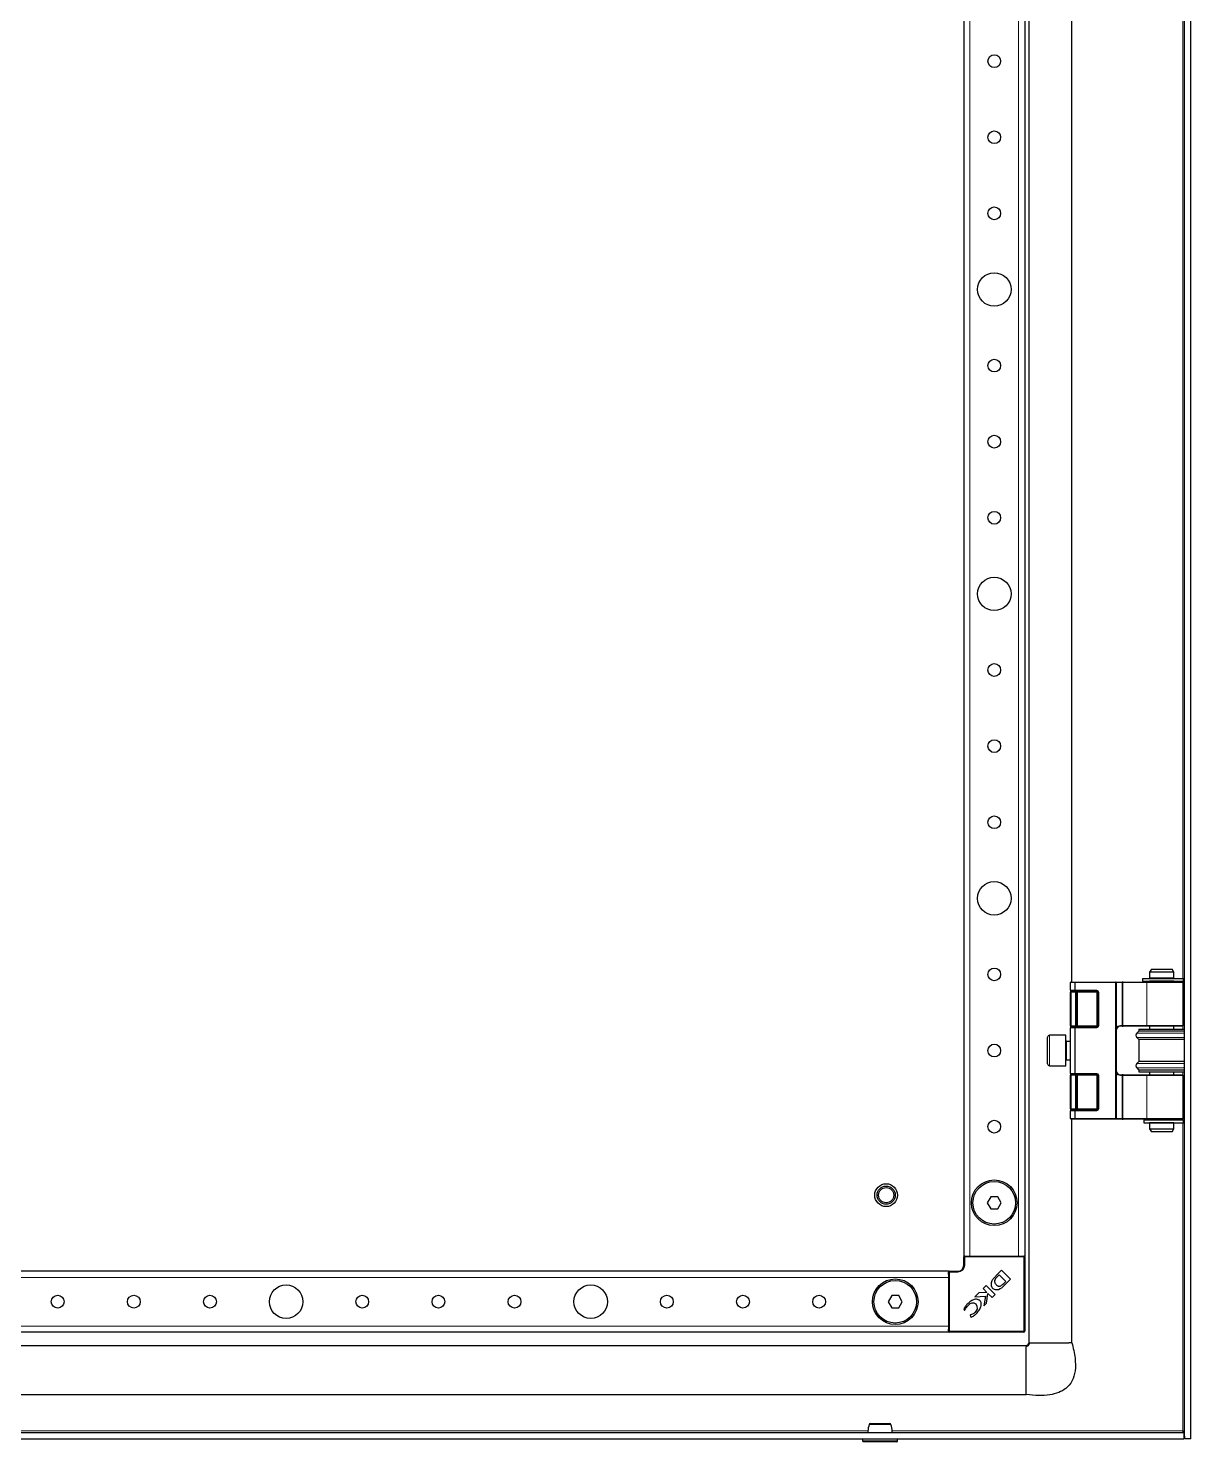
# Model space of a CAD drawing. Header units: millimetres. Extents: x -1581 to 3390, y -1547 to 1219.
# Drawn here: x -7.1 to 374.6, y -999.7 to -535.4 of the extents above; entities that cross this region are included whole.
import ezdxf

# ---------------------------------------------------------------- set-up
doc = ezdxf.new("R2010")
doc.units = ezdxf.units.MM

msp = doc.modelspace()

# ---------------------------------------------------------------- linework, layer by layer
at = {"color": 7, "linetype": 'Continuous', "lineweight": 25}
for p, q in [((372.56, -998.72), (372.56, 556.28)), ((374.56, -998.72), (374.56, 556.28)), ((321.56, -967.22), (321.56, 524.78)), ((300.06, 496.28), (300.06, -938.72)), ((320.06, 496.28), (320.06, -938.72)), ((335.56, -848.72), (335.56, -518.72)), ((361.64, -844.47), (361.06, -845.47)), ((361.64, -844.47), (368.48, -844.47)), ((369.06, -845.47), (368.48, -844.47)), ((335.06, -851.42), (335.06, -848.92)), ((335.26, -848.72), (336.64, -848.72)), ((336.56, -848.92), (336.56, -851.42)), ((336.64, -848.72), (349.86, -848.72)), ((349.86, -848.72), (352.08, -848.72)), ((350.06, -848.92), (350.06, -893.52)), ((352.36, -848.72), (352.08, -848.72)), ((352.36, -848.72), (360.25, -848.72)), ((358.69, -847.52), (358.69, -848.42)), ((358.69, -847.52), (358.74, -847.52)), ((358.69, -848.42), (358.74, -848.42)), ((358.74, -847.52), (372.21, -847.52)), ((358.74, -848.42), (372.21, -848.42)), ((360.25, -848.72), (371.86, -848.72)), ((361.06, -845.47), (361.06, -847.47)), ((369.06, -845.47), (361.06, -845.47)), ((365.59, -847.47), (361.06, -847.47)), ((361.06, -848.47), (361.06, -848.72)), ((365.59, -848.47), (361.06, -848.47)), ((361.56, -847.47), (361.56, -847.52)), ((361.56, -848.42), (361.56, -848.47)), ((369.06, -847.47), (365.59, -847.47)), ((369.06, -848.47), (365.59, -848.47)), ((368.56, -847.52), (368.56, -847.47)), ((368.56, -848.47), (368.56, -848.42)), ((369.06, -847.47), (369.06, -845.47)), ((369.06, -848.72), (369.06, -848.47)), ((372.06, -863.02), (372.06, -848.92)), ((372.21, -848.42), (372.21, -847.52)), ((335.06, -851.42), (335.06, -852.02)), ((335.06, -863.12), (335.06, -852.02)), ((336.68, -851.72), (335.36, -851.72)), ((343.76, -851.72), (336.68, -851.72)), ((337.06, -863.12), (337.06, -852.02)), ((344.06, -863.12), (344.06, -852.02)), ((335.06, -863.12), (335.06, -863.72)), ((335.36, -863.42), (336.68, -863.42)), ((336.68, -863.42), (343.76, -863.42)), ((352.08, -863.22), (351.56, -863.22)), ((352.08, -863.22), (352.36, -863.22)), ((360.25, -863.22), (352.36, -863.22)), ((371.86, -863.22), (360.25, -863.22)), ((361.06, -863.22), (361.06, -864.22)), ((369.06, -864.22), (369.06, -863.22)), ((327.56, -875.62), (327.56, -866.82)), ((333.56, -866.22), (328.16, -866.22)), ((333.56, -876.22), (333.56, -866.22)), ((335.06, -868.22), (333.81, -868.22)), ((335.06, -878.72), (335.06, -863.72)), ((336.56, -863.72), (336.56, -878.72)), ((357.56, -864.82), (356.86, -865.5)), ((356.86, -866.93), (357.56, -867.62)), ((357.56, -864.22), (357.56, -864.82)), ((357.56, -864.22), (372.56, -864.22)), ((372.56, -864.82), (357.56, -864.82)), ((357.56, -867.62), (357.56, -874.82)), ((372.56, -867.62), (357.56, -867.62)), ((328.16, -876.22), (333.56, -876.22)), ((333.81, -874.22), (335.06, -874.22)), ((357.56, -874.82), (356.86, -875.5)), ((356.86, -876.93), (357.56, -877.62)), ((372.56, -874.82), (357.56, -874.82)), ((335.06, -878.72), (335.06, -879.32)), ((335.06, -890.42), (335.06, -879.32)), ((336.68, -879.02), (335.36, -879.02)), ((343.76, -879.02), (336.68, -879.02)), ((337.06, -890.42), (337.06, -879.32)), ((344.06, -890.42), (344.06, -879.32)), ((351.56, -879.22), (352.08, -879.22)), ((352.36, -879.22), (352.08, -879.22)), ((352.36, -879.22), (360.25, -879.22)), ((357.56, -877.62), (357.56, -878.22)), ((372.56, -877.62), (357.56, -877.62)), ((357.56, -878.22), (372.56, -878.22)), ((360.25, -879.22), (371.86, -879.22)), ((361.06, -878.22), (361.06, -879.22)), ((369.06, -879.22), (369.06, -878.22)), ((372.06, -893.52), (372.06, -879.42)), ((335.06, -890.42), (335.06, -891.02)), ((335.06, -893.52), (335.06, -891.02)), ((335.36, -890.72), (336.68, -890.72)), ((336.56, -891.02), (336.56, -893.52)), ((336.68, -890.72), (343.76, -890.72)), ((336.64, -893.72), (335.26, -893.72)), ((335.56, -967.22), (335.56, -893.72)), ((349.86, -893.72), (336.64, -893.72)), ((352.08, -893.72), (349.86, -893.72)), ((352.08, -893.72), (352.36, -893.72)), ((360.25, -893.72), (352.36, -893.72)), ((359.12, -894.02), (359.12, -894.92)), ((359.12, -894.02), (359.14, -894.02)), ((359.12, -894.92), (359.14, -894.92)), ((359.14, -894.02), (359.14, -894.92)), ((359.14, -894.02), (359.22, -894.02)), ((359.14, -894.92), (359.22, -894.92)), ((359.22, -894.02), (372.21, -894.02)), ((359.22, -894.92), (372.21, -894.92)), ((371.86, -893.72), (360.25, -893.72)), ((361.06, -893.72), (361.06, -893.97)), ((365.59, -893.97), (361.06, -893.97)), ((361.06, -894.97), (361.06, -896.97)), ((365.59, -894.97), (361.06, -894.97)), ((361.56, -893.97), (361.56, -894.02)), ((361.56, -894.92), (361.56, -894.97)), ((369.06, -893.97), (365.59, -893.97)), ((369.06, -894.97), (365.59, -894.97)), ((368.56, -894.02), (368.56, -893.97)), ((368.56, -894.97), (368.56, -894.92)), ((369.06, -893.97), (369.06, -893.72)), ((369.06, -896.97), (369.06, -894.97)), ((372.21, -894.92), (372.21, -894.02)), ((361.06, -896.97), (361.64, -897.97)), ((361.06, -896.97), (365.59, -896.97)), ((365.52, -897.97), (361.64, -897.97)), ((368.48, -897.97), (365.52, -897.97)), ((365.59, -896.97), (369.06, -896.97)), ((368.48, -897.97), (369.06, -896.97)), ((308.91, -919.22), (307.75, -921.22)), ((311.22, -919.22), (308.91, -919.22)), ((312.37, -921.22), (311.22, -919.22)), ((307.75, -921.22), (308.91, -923.22)), ((308.91, -923.22), (311.22, -923.22)), ((311.22, -923.22), (312.37, -921.22)), ((300.06, -938.72), (300.36, -938.72)), ((300.06, -941.72), (300.06, -939.02)), ((300.36, -938.72), (301.01, -938.72)), ((301.01, -938.72), (302.06, -938.72)), ((302.06, -938.72), (318.06, -938.72)), ((318.06, -938.72), (319.11, -938.72)), ((319.11, -938.72), (319.76, -938.72)), ((319.76, -938.72), (320.06, -938.72)), ((320.06, -939.02), (320.06, -963.42)), ((295.06, -943.72), (-284.94, -943.72)), ((295.06, -943.72), (295.06, -944.02)), ((295.06, -944.66), (295.06, -944.02)), ((295.06, -944.66), (295.06, -945.72)), ((295.06, -945.72), (295.06, -961.72)), ((295.36, -943.72), (298.06, -943.72)), ((310.56, -945.25), (310.55, -945.27)), ((312.45, -943.36), (310.56, -945.25)), ((311.71, -944.84), (311.05, -945.52)), ((313.89, -947.03), (311.71, -944.84)), ((315.41, -946.32), (312.45, -943.36)), ((313.17, -947.77), (313.89, -947.03)), ((313.42, -948.31), (315.41, -946.32)), ((276.41, -951.72), (275.25, -953.72)), ((278.72, -951.72), (276.41, -951.72)), ((279.87, -953.72), (278.72, -951.72)), ((304.98, -950.84), (303.69, -952.13)), ((307.64, -950.67), (304.98, -950.84)), ((307.45, -948.37), (306.39, -949.43)), ((306.39, -949.43), (307.64, -950.67)), ((310.41, -951.33), (307.45, -948.37)), ((307.49, -954.25), (307.97, -950.98)), ((307.97, -950.98), (309.36, -952.37)), ((309.36, -952.37), (310.41, -951.33)), ((275.25, -953.72), (276.41, -955.72)), ((276.41, -955.72), (278.72, -955.72)), ((278.72, -955.72), (279.87, -953.72)), ((300.06, -956.09), (300.31, -956.6)), ((303.69, -952.13), (307.16, -951.95)), ((307.16, -951.95), (306.69, -955.05)), ((306.69, -955.05), (307.49, -954.25)), ((300.31, -956.6), (300.42, -956.49)), ((302.26, -958.04), (302.12, -958.17)), ((302.12, -958.17), (302.46, -958.86)), ((295.06, -963.72), (-284.94, -963.72)), ((295.06, -961.72), (295.06, -962.77)), ((295.06, -963.42), (295.06, -962.77)), ((295.06, -963.42), (295.06, -963.72)), ((319.76, -963.72), (295.36, -963.72)), ((320.56, -968.22), (-285.54, -968.22)), ((320.56, -984.22), (320.56, -968.54)), ((321.67, -967.22), (322.54, -967.22)), ((322.54, -967.22), (324.93, -967.22)), ((324.93, -967.22), (324.99, -967.22)), ((324.99, -967.22), (332.13, -967.22)), ((332.13, -967.22), (332.28, -967.22)), ((332.28, -967.22), (334.58, -967.22)), ((-412.44, -984.22), (320.56, -984.22)), ((-418.14, -996.72), (372.26, -996.72)), ((371.96, -996.12), (372.16, -996.72)), ((372.26, -996.72), (372.26, -998.72)), ((-418.14, -998.72), (372.26, -998.72)), ((266.81, -998.72), (266.81, -999.47)), ((278.06, -999.72), (267.06, -999.72)), ((278.31, -999.47), (278.31, -998.72)), ((374.56, -998.72), (372.56, -998.72))]:
    msp.add_line(p, q, dxfattribs=at)
at = {"color": 8, "linetype": 'Continuous', "lineweight": 18}
for p, q in [((302.06, 496.28), (302.06, -938.72)), ((318.06, 496.28), (318.06, -938.72)), ((371.96, -519.92), (371.96, -847.52)), ((336.56, -848.92), (335.06, -848.92)), ((349.86, -848.92), (336.56, -848.92)), ((349.86, -848.92), (349.86, -848.72)), ((349.86, -893.52), (349.86, -848.92)), ((349.86, -848.92), (350.06, -848.92)), ((352.08, -848.92), (350.06, -848.92)), ((352.08, -848.72), (352.08, -848.92)), ((352.08, -863.02), (352.08, -848.92)), ((352.22, -848.92), (352.08, -848.92)), ((360.11, -848.92), (352.22, -848.92)), ((352.22, -848.92), (352.22, -863.02)), ((358.74, -847.52), (358.74, -848.42)), ((372.06, -848.92), (360.11, -848.92)), ((360.11, -863.02), (360.11, -848.92)), ((371.96, -848.42), (371.96, -848.74)), ((335.06, -851.42), (336.56, -851.42)), ((335.36, -852.02), (335.06, -852.02)), ((335.36, -851.72), (335.36, -852.02)), ((336.76, -852.02), (335.36, -852.02)), ((335.36, -852.02), (335.36, -863.12)), ((336.56, -851.42), (343.76, -851.42)), ((336.76, -851.72), (336.76, -852.02)), ((337.06, -852.02), (336.76, -852.02)), ((336.76, -863.12), (336.76, -852.02)), ((337.36, -852.02), (337.06, -852.02)), ((337.36, -852.02), (337.36, -851.72)), ((343.76, -852.02), (337.36, -852.02)), ((337.36, -852.02), (337.36, -863.12)), ((343.76, -851.42), (343.76, -851.72)), ((343.76, -852.02), (343.76, -851.72)), ((344.06, -852.02), (343.76, -852.02)), ((343.76, -863.12), (343.76, -852.02)), ((344.36, -852.02), (344.06, -852.02)), ((344.36, -852.02), (344.36, -863.12)), ((335.36, -863.12), (335.06, -863.12)), ((335.36, -863.12), (335.36, -863.42)), ((335.36, -863.12), (336.76, -863.12)), ((336.76, -863.12), (336.76, -863.42)), ((337.06, -863.12), (336.76, -863.12)), ((337.36, -863.12), (337.06, -863.12)), ((337.36, -863.42), (337.36, -863.12)), ((337.36, -863.12), (343.76, -863.12)), ((343.76, -863.42), (343.76, -863.12)), ((344.06, -863.12), (343.76, -863.12)), ((343.76, -863.42), (343.76, -863.72)), ((344.36, -863.12), (344.06, -863.12)), ((351.56, -863.02), (352.08, -863.02)), ((351.56, -863.02), (351.56, -863.22)), ((352.22, -863.02), (352.08, -863.02)), ((352.08, -863.02), (352.08, -863.22)), ((352.22, -863.02), (360.11, -863.02)), ((360.11, -863.02), (372.06, -863.02)), ((371.96, -863.19), (371.96, -864.22)), ((328.16, -866.22), (328.16, -876.22)), ((333.81, -868.22), (333.81, -871.22)), ((336.56, -863.72), (335.06, -863.72)), ((343.76, -863.72), (336.56, -863.72)), ((372.56, -865.5), (356.86, -865.5)), ((372.56, -866.93), (356.86, -866.93)), ((333.81, -871.22), (333.81, -874.22)), ((372.56, -875.5), (356.86, -875.5)), ((372.56, -876.93), (356.86, -876.93)), ((335.06, -878.72), (336.56, -878.72)), ((335.36, -879.32), (335.06, -879.32)), ((335.36, -879.32), (335.36, -879.02)), ((336.76, -879.32), (335.36, -879.32)), ((335.36, -879.32), (335.36, -890.42)), ((336.56, -878.72), (343.76, -878.72)), ((336.76, -879.32), (336.76, -879.02)), ((336.76, -890.42), (336.76, -879.32)), ((336.76, -879.32), (337.06, -879.32)), ((337.06, -879.32), (337.36, -879.32)), ((337.36, -879.32), (337.36, -879.02)), ((343.76, -879.32), (337.36, -879.32)), ((337.36, -879.32), (337.36, -890.42)), ((343.76, -879.02), (343.76, -878.72)), ((343.76, -879.32), (343.76, -879.02)), ((343.76, -890.42), (343.76, -879.32)), ((343.76, -879.32), (344.06, -879.32)), ((344.06, -879.32), (344.36, -879.32)), ((344.36, -879.32), (344.36, -890.42)), ((351.56, -879.22), (351.56, -879.42)), ((352.08, -879.42), (351.56, -879.42)), ((352.08, -879.22), (352.08, -879.42)), ((352.08, -893.52), (352.08, -879.42)), ((352.08, -879.42), (352.22, -879.42)), ((352.22, -879.42), (352.22, -893.52)), ((360.11, -879.42), (352.22, -879.42)), ((360.11, -893.52), (360.11, -879.42)), ((372.06, -879.42), (360.11, -879.42)), ((371.96, -878.22), (371.96, -879.24)), ((335.06, -890.42), (335.36, -890.42)), ((336.56, -891.02), (335.06, -891.02)), ((335.36, -890.72), (335.36, -890.42)), ((335.36, -890.42), (336.76, -890.42)), ((343.76, -891.02), (336.56, -891.02)), ((336.76, -890.72), (336.76, -890.42)), ((337.06, -890.42), (336.76, -890.42)), ((337.36, -890.42), (337.06, -890.42)), ((337.36, -890.72), (337.36, -890.42)), ((337.36, -890.42), (343.76, -890.42)), ((343.76, -890.72), (343.76, -890.42)), ((344.06, -890.42), (343.76, -890.42)), ((343.76, -891.02), (343.76, -890.72)), ((344.36, -890.42), (344.06, -890.42)), ((335.06, -893.52), (336.56, -893.52)), ((336.56, -893.52), (349.86, -893.52)), ((349.86, -893.72), (349.86, -893.52)), ((350.06, -893.52), (349.86, -893.52)), ((350.06, -893.52), (352.08, -893.52)), ((352.08, -893.52), (352.22, -893.52)), ((352.08, -893.52), (352.08, -893.72)), ((352.22, -893.52), (360.11, -893.52)), ((359.22, -894.02), (359.22, -894.92)), ((360.11, -893.52), (372.06, -893.52)), ((371.96, -893.69), (371.96, -894.02)), ((371.96, -894.92), (371.96, -996.12)), ((300.06, -939.02), (300.36, -939.02)), ((300.06, -941.72), (300.36, -941.72)), ((300.36, -939.02), (300.36, -938.72)), ((300.36, -939.02), (300.36, -941.72)), ((319.76, -939.02), (300.36, -939.02)), ((319.76, -939.02), (319.76, -938.72)), ((319.76, -963.42), (319.76, -939.02)), ((319.76, -939.02), (320.06, -939.02)), ((295.06, -945.72), (-284.94, -945.72)), ((295.06, -944.02), (295.36, -944.02)), ((295.36, -944.02), (295.36, -943.72)), ((298.06, -944.02), (295.36, -944.02)), ((295.36, -944.02), (295.36, -963.42)), ((298.06, -943.72), (298.06, -944.02)), ((295.06, -961.72), (-284.94, -961.72)), ((295.06, -963.42), (295.36, -963.42)), ((295.36, -963.42), (319.76, -963.42)), ((295.36, -963.72), (295.36, -963.42)), ((319.76, -963.42), (319.76, -963.72)), ((319.76, -963.42), (320.06, -963.42)), ((268.59, -996.12), (-314.47, -996.12)), ((371.96, -996.12), (276.53, -996.12)), ((266.81, -999.47), (278.31, -999.47))]:
    msp.add_line(p, q, dxfattribs=at)
at = {"color": 7, "linetype": 'Continuous', "lineweight": 25}
for centre, radius in [((310.06, -546.22), 2.1), ((310.06, -571.22), 2.1), ((310.06, -596.22), 2.1), ((310.06, -621.22), 5.5), ((310.06, -646.22), 2.1), ((310.06, -671.22), 2.1), ((310.06, -696.22), 2.1), ((310.06, -721.22), 5.5), ((310.06, -746.22), 2.1), ((310.06, -771.22), 2.1), ((310.06, -796.22), 2.1), ((310.06, -821.22), 5.5), ((310.06, -846.22), 2.1), ((310.06, -871.22), 2.1), ((310.06, -896.22), 2.1), ((310.06, -921.22), 7.5), ((310.06, -921.22), 7), ((274.56, -918.72), 3.75), ((274.56, -918.72), 3), ((274.56, -918.72), 2.5), ((277.56, -953.72), 7.5), ((277.56, -953.72), 7), ((2.56, -953.72), 2.1), ((27.56, -953.72), 2.1), ((52.56, -953.72), 2.1), ((77.56, -953.72), 5.5), ((102.56, -953.72), 2.1), ((127.56, -953.72), 2.1), ((152.56, -953.72), 2.1), ((177.56, -953.72), 5.5), ((202.56, -953.72), 2.1), ((227.56, -953.72), 2.1), ((252.56, -953.72), 2.1)]:
    msp.add_circle(centre, radius, dxfattribs=at)
for centre, radius, start, end in [((335.26, -848.92), 0.2, 90, 180), ((349.86, -848.92), 0.2, 0, 90), ((371.86, -848.92), 0.2, 0, 90), ((335.36, -851.42), 0.3, 180, 270), ((336.76, -852.02), 0.3, 0, 90), ((343.76, -852.02), 0.3, 0, 90), ((335.36, -863.72), 0.3, 90, 180), ((336.76, -863.12), 0.3, 270, 0), ((343.76, -863.12), 0.3, 270, 0), ((351.56, -864.72), 1.5, 90, 180), ((371.86, -863.02), 0.2, 270, 0), ((328.16, -866.82), 0.6, 90, 180), ((333.81, -867.97), 0.25, 180, 270), ((357.56, -866.22), 1, 134.427, 225.573), ((328.16, -875.62), 0.6, 180, 270), ((333.81, -874.47), 0.25, 90, 180), ((357.56, -876.22), 1, 134.427, 225.573), ((335.36, -878.72), 0.3, 180, 270), ((336.76, -879.32), 0.3, 0, 90), ((343.76, -879.32), 0.3, 0, 90), ((351.56, -877.72), 1.5, 180, 270), ((371.86, -879.42), 0.2, 0, 90), ((335.36, -891.02), 0.3, 90, 180), ((336.76, -890.42), 0.3, 270, 0), ((343.76, -890.42), 0.3, 270, 0), ((335.26, -893.52), 0.2, 180, 270), ((349.86, -893.52), 0.2, 270, 0), ((371.86, -893.52), 0.2, 270, 0), ((298.06, -941.72), 2, 270, 0), ((300.36, -939.02), 0.3, 90, 180), ((319.76, -939.02), 0.3, 0, 90), ((295.36, -944.02), 0.3, 90, 180), ((309.76, -945.11), 4.87, 290.3445, 318.7777), ((308.99, -943.3), 6.12, 306.9888, 313.0744), ((302.99, -956.12), 1.94, 53.3097, 142.3464), ((302.55, -955.72), 1.97, 308.454, 35.887), ((295.36, -963.42), 0.3, 180, 270), ((319.76, -963.42), 0.3, 270, 0), ((269.45, -994.22), 0.5, 89.9982, 165.4001), ((275.67, -994.22), 0.5, 15.316, 90.0228), ((267.06, -999.47), 0.25, 180, 270), ((278.06, -999.47), 0.25, 270, 0)]:
    msp.add_arc(centre, radius, start, end, dxfattribs=at)
at = {"color": 8, "linetype": 'Continuous', "lineweight": 18}
for centre, radius, start, end in [((352.4, -848.89), 0.179, 101.4218, 188.0495), ((360.29, -848.89), 0.179, 101.4218, 188.0495), ((343.76, -852.02), 0.6, 0, 90), ((343.76, -863.12), 0.6, 270, 0), ((351.56, -864.72), 1.7, 90, 151.9275), ((352.4, -863.04), 0.179, 171.9505, 258.5782), ((360.29, -863.04), 0.179, 171.9505, 258.5782), ((343.76, -879.32), 0.6, 0, 90), ((351.56, -877.72), 1.7, 208.0725, 270), ((352.4, -879.39), 0.179, 101.4218, 188.0495), ((360.29, -879.39), 0.179, 101.4218, 188.0495), ((343.76, -890.42), 0.6, 270, 0), ((352.4, -893.54), 0.179, 171.9505, 258.5782), ((360.29, -893.54), 0.179, 171.9505, 258.5782), ((298.06, -941.72), 2.3, 270, 0)]:
    msp.add_arc(centre, radius, start, end, dxfattribs=at)
at = {"color": 7, "linetype": 'Continuous', "lineweight": 25}
for centre, major_axis, start_param, end_param in [((336.64, -848.92), (0, 0.2), 0, 1.570796), ((336.68, -851.42), (0, 0.3), 1.570796, 3.141593), ((336.68, -863.72), (0, 0.3), 0, 1.570796), ((336.68, -878.72), (0, 0.3), 1.570796, 3.141593), ((336.68, -891.02), (0, 0.3), 0, 1.570796), ((336.64, -893.52), (0, 0.2), 1.570796, 3.141593)]:
    msp.add_ellipse(centre, major_axis=major_axis, ratio=0.414214, start_param=start_param, end_param=end_param, dxfattribs=at)
for points, knots in [([(309.41, -946.6), (309.3, -946.8), (309.1, -947.19), (308.98, -947.83), (309.02, -948.42), (309.22, -948.96), (309.58, -949.39), (310.09, -949.68), (310.75, -949.8), (311.21, -949.72), (311.45, -949.67)], [0, 0, 0, 0, 0.138091, 0.265455, 0.384013, 0.496103, 0.605759, 0.71979, 0.847662, 1, 1, 1, 1]), ([(310.09, -945.76), (309.95, -945.91), (309.71, -946.17), (309.5, -946.47), (309.41, -946.6)], [0, 0, 0, 0, 0.55183, 1, 1, 1, 1]), ([(310.55, -945.27), (310.47, -945.35), (310.32, -945.51), (310.17, -945.67), (310.09, -945.76)], [0, 0, 0, 0, 0.486421, 1, 1, 1, 1]), ([(311.05, -945.52), (310.86, -945.72), (310.51, -946.09), (310.19, -946.63), (310.12, -947.08), (310.19, -947.42), (310.38, -947.77), (310.58, -947.98), (310.68, -948.1)], [0, 0, 0, 0, 0.274676, 0.503042, 0.607381, 0.716579, 0.843412, 1, 1, 1, 1]), ([(310.68, -948.1), (310.78, -948.19), (310.95, -948.36), (311.23, -948.54), (311.5, -948.63), (311.83, -948.63), (312.23, -948.48), (312.51, -948.29), (312.67, -948.19)], [0, 0, 0, 0, 0.176808, 0.319231, 0.43938, 0.552395, 0.749205, 1, 1, 1, 1]), ([(301.17, -954.58), (300.92, -954.84), (300.49, -955.31), (300.19, -955.86), (300.06, -956.09)], [0, 0, 0, 0, 0.577653, 1, 1, 1, 1]), ([(300.42, -956.49), (300.56, -956.18), (300.83, -955.61), (301.26, -955.15), (301.45, -954.94)], [0, 0, 0, 0, 0.547643, 1, 1, 1, 1]), ([(305.4, -953.46), (305.23, -953.32), (304.9, -953.04), (304.2, -952.87), (303.33, -953), (302.25, -953.57), (301.56, -954.21), (301.17, -954.58)], [0, 0, 0, 0, 0.130532, 0.266031, 0.423997, 0.666819, 1, 1, 1, 1]), ([(304.19, -957.62), (304.52, -957.25), (305.14, -956.56), (305.69, -955.39), (305.83, -954.44), (305.67, -953.8), (305.49, -953.57), (305.4, -953.46)], [0, 0, 0, 0, 0.315674, 0.58952, 0.813199, 0.909026, 1, 1, 1, 1]), ([(303.78, -957.26), (303.52, -957.48), (303.07, -957.86), (302.5, -957.98), (302.26, -958.04)], [0, 0, 0, 0, 0.579608, 1, 1, 1, 1]), ([(302.46, -958.86), (302.8, -958.68), (303.43, -958.34), (303.95, -957.85), (304.19, -957.62)], [0, 0, 0, 0, 0.5368, 1, 1, 1, 1]), ([(321.6, -967.22), (321.58, -967.35), (321.56, -967.6), (321.42, -967.8), (321.3, -967.89), (321.25, -967.99), (321.23, -968.06), (321.22, -968.12), (321.2, -968.15), (321.18, -968.19), (321.15, -968.24), (321.09, -968.29), (320.97, -968.35), (320.78, -968.39), (320.64, -968.38), (320.56, -968.38)], [0, 0, 0, 0, 0.233411, 0.418546, 0.549351, 0.595026, 0.631329, 0.647111, 0.661994, 0.676639, 0.691742, 0.725563, 0.766794, 0.872627, 1, 1, 1, 1]), ([(335.56, -967.22), (335.97, -968.9), (336.7, -971.94), (336.79, -976.25), (335.82, -979.8), (333.77, -982.25), (331.13, -983.68), (328.11, -984.42), (324.51, -984.62), (321.95, -984.36), (320.56, -984.22)], [0, 0, 0, 0, 0.176067, 0.318225, 0.435596, 0.543482, 0.633889, 0.737152, 0.858183, 1, 1, 1, 1]), ([(320.56, -968.22), (320.78, -968.07), (321.19, -967.8), (321.45, -967.4), (321.56, -967.22)], [0, 0, 0, 0, 0.556114, 1, 1, 1, 1]), ([(268.97, -994.07), (268.78, -994.81), (268.56, -995.67), (268.54, -996.59), (268.54, -996.72)], [0, 0, 0, 0, 0.85815, 1, 1, 1, 1]), ([(269.45, -993.72), (269.49, -993.72), (269.57, -993.72), (270.13, -993.72), (270.94, -993.72), (271.93, -993.72), (272.99, -993.72), (273.78, -993.72), (274.17, -993.72), (274.26, -993.72)], [0, 0, 0, 0, 0.158514, 0.317278, 0.475863, 0.634247, 0.792477, 0.950708, 1, 1, 1, 1]), ([(274.26, -993.72), (274.45, -993.72), (274.92, -993.72), (275.47, -993.72), (275.6, -993.72), (275.66, -993.72)], [0, 0, 0, 0, 0.2565532, 0.6279811, 1, 1, 1, 1]), ([(276.58, -996.72), (276.58, -996.59), (276.56, -995.67), (276.34, -994.81), (276.15, -994.07)], [0, 0, 0, 0, 0.14185, 1, 1, 1, 1]), ([(372.26, -997.01), (372.29, -997.09), (372.4, -997.42), (372.52, -997.98), (372.55, -998.47), (372.56, -998.72)], [0, 0, 0, 0, 0.141742, 0.566203, 1, 1, 1, 1])]:
    msp.add_open_spline(points, degree=3, knots=knots, dxfattribs=at)
for points in [[(335.56, -967.22), (335.52, -967.22), (335.43, -967.22), (334.87, -967.22), (334.58, -967.22)], [(372.26, -996.72), (372.24, -996.71), (372.19, -996.69), (372.11, -996.55), (372.04, -996.35), (371.99, -996.2), (371.96, -996.12)]]:
    msp.add_open_spline(points, degree=3, dxfattribs=at)
at = {"color": 8, "linetype": 'Continuous', "lineweight": 18}
for points, knots in [([(274.53, -994.09), (274.42, -994.09), (273.97, -994.09), (273.45, -994.09), (272.66, -994.09), (271.83, -994.09), (270.69, -994.09), (269.74, -994.09), (269.16, -994.09), (268.91, -994.09), (268.97, -994.09), (268.98, -994.09)], [0, 0, 0, 0, 0.048751, 0.2049421, 0.2053925, 0.3620339, 0.5188266, 0.6757989, 0.8329225, 0.9897783, 1, 1, 1, 1]), ([(276.12, -994.09), (276.13, -994.09), (276.19, -994.09), (275.88, -994.09), (275.3, -994.09), (274.75, -994.09), (274.53, -994.09)], [0, 0, 0, 0, 0.0832709, 0.4242844, 0.7647248, 1, 1, 1, 1])]:
    msp.add_open_spline(points, degree=3, knots=knots, dxfattribs=at)

doc.saveas('drawing.dxf')
